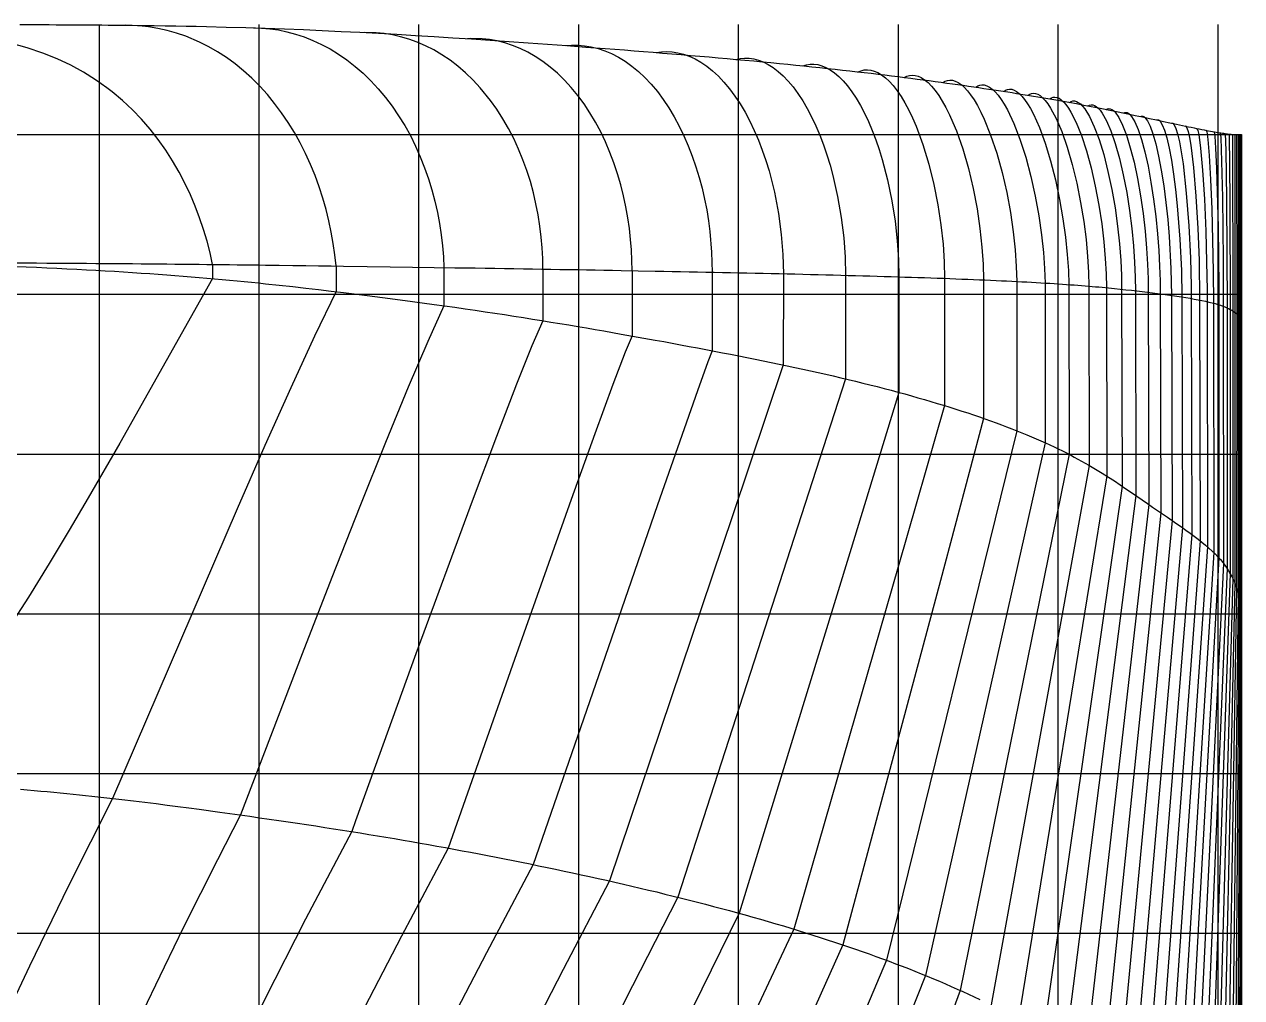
# Model space of a CAD drawing. Header units: metres. Extents: x -4575 to 4575, y 0 to 9345.
# Drawn here: x 766 to 4575, y 6298 to 9345 of the extents above; entities that cross this region are included whole.
import ezdxf

# ---------------------------------------------------------------- set-up
doc = ezdxf.new("R2010")
doc.units = ezdxf.units.M

msp = doc.modelspace()

# ---------------------------------------------------------------- linework, layer by layer
at = {"layer": 'EDGES', "color": 253}
msp.add_lwpolyline([(751.926921, 9344.348942), (775.402762, 9344.270851), (798.466622, 9344.186763), (821.129146, 9344.096455), (843.400979, 9343.999706), (865.292766, 9343.896295), (886.815151, 9343.786), (907.978781, 9343.6686), (928.7943, 9343.543872), (949.272354, 9343.411596), (969.423587, 9343.27155), (989.258644, 9343.123512), (1008.788172, 9342.967261), (1028.022814, 9342.802575), (1046.973216, 9342.629232), (1065.650022, 9342.447012), (1084.063879, 9342.255692), (1102.225432, 9342.055051), (1120.145324, 9341.844867), (1137.834202, 9341.624919), (1155.302711, 9341.394986), (1172.561495, 9341.154845), (1206.492471, 9340.643055), (1239.71229, 9340.087777), (1272.306115, 9339.487239), (1304.359104, 9338.839668), (1335.95642, 9338.143291), (1398.124675, 9336.597032), (1459.408955, 9334.837229), (1520.01011, 9332.866714), (1580.010595, 9330.692514), (1639.492844, 9328.321655), (1698.53929, 9325.761164), (1757.232367, 9323.018066), (1815.654509, 9320.099389), (1873.888151, 9317.012159), (1932.015724, 9313.763403), (1990.119664, 9310.360147), (2048.282404, 9306.809418), (2106.586378, 9303.118241), (2165.114019, 9299.293644), (2223.947762, 9295.342654), (2283.170039, 9291.272296), (2342.838375, 9287.089473), (2402.868074, 9282.800378), (2463.124049, 9278.410952), (2523.471157, 9273.927137), (2553.636654, 9271.65169), (2583.774254, 9269.354874), (2613.867065, 9267.037431), (2643.898194, 9264.700104), (2673.850748, 9262.343636), (2703.707833, 9259.968769), (2733.452557, 9257.576246), (2763.068027, 9255.16681), (2792.537349, 9252.741203), (2821.843631, 9250.300168), (2850.969979, 9247.844448), (2879.8995, 9245.374785), (2908.615302, 9242.891922), (2937.10049, 9240.396601), (2965.338173, 9237.889566), (2993.311457, 9235.371559), (3021.003448, 9232.843322), (3048.397255, 9230.305599), (3075.475984, 9227.759131), (3102.222741, 9225.204662), (3128.620634, 9222.642935), (3154.652769, 9220.074691), (3180.303159, 9217.500684), (3205.56711, 9214.921795), (3230.44761, 9212.338992), (3254.947792, 9209.753246), (3279.070791, 9207.165526), (3302.81974, 9204.576802), (3326.197772, 9201.988045), (3349.208023, 9199.400224), (3371.853625, 9196.814309), (3394.137712, 9194.23127), (3416.063418, 9191.652078), (3437.633876, 9189.077701), (3458.852222, 9186.509111), (3479.721587, 9183.947277), (3500.245106, 9181.39317), (3520.425914, 9178.847758), (3540.267142, 9176.312013), (3559.771927, 9173.786904), (3578.9434, 9171.273401), (3597.784696, 9168.772474), (3616.298949, 9166.285093), (3634.489292, 9163.812229), (3652.358859, 9161.35485), (3669.910784, 9158.913928), (3687.148201, 9156.490431), (3704.074244, 9154.085331), (3720.692046, 9151.699597), (3737.00474, 9149.334199), (3753.015462, 9146.990106), (3768.727344, 9144.66829), (3784.143711, 9142.369656), (3799.27172, 9140.093817), (3814.122079, 9137.839188), (3828.705629, 9135.604142), (3843.03321, 9133.38705), (3857.115664, 9131.186281), (3870.963832, 9129.000208), (3884.588555, 9126.827202), (3898.000673, 9124.665633), (3911.211029, 9122.513873), (3924.230463, 9120.370293), (3937.069817, 9118.233263), (3962.251646, 9113.972341), (3986.843245, 9109.718074), (4010.931342, 9105.457433), (4034.602668, 9101.177384), (4057.943949, 9096.864897), (4081.041915, 9092.50694), (4126.854817, 9083.602491), (4172.72451, 9074.362344), (4218.774653, 9064.81865), (4241.652948, 9060.003567), (4264.305845, 9055.200463), (4286.637685, 9050.439939), (4308.552806, 9045.752598), (4329.955548, 9041.169041), (4350.750252, 9036.719871), (4360.889695, 9034.555244), (4370.841256, 9032.435689), (4380.592978, 9030.365031), (4390.132901, 9028.347097), (4399.44907, 9026.38571), (4408.529527, 9024.484696), (4417.362313, 9022.647881), (4425.935472, 9020.87909), (4434.237046, 9019.182148), (4442.255078, 9017.560879), (4449.977609, 9016.019111), (4457.392682, 9014.560667), (4464.488428, 9013.189343), (4471.260045, 9011.906594), (4477.714909, 9010.709834), (4483.861601, 9009.596079), (4489.708699, 9008.562348), (4495.264785, 9007.605656), (4500.538436, 9006.723019), (4505.538234, 9005.911456), (4510.272758, 9005.167982), (4514.750587, 9004.489615), (4518.980302, 9003.87337), (4522.970482, 9003.316265), (4530.266556, 9002.36754), (4536.707448, 9001.619574), (4542.361796, 9001.048501), (4547.298237, 9000.630453), (4551.585411, 9000.341565), (4555.291953, 9000.15797), (4558.486504, 9000.055801), (4561.2377, 9000.011192), (4563.61418, 9000.000278), (4565.682879, 9000), (4569.036668, 9000), (4571.470193, 9000), (4573.131043, 9000), (4574.166808, 9000), (4574.725078, 9000), (4574.815999, 9000)], dxfattribs=at)
at = {"layer": 'EDGES', "color": 9}
for points in [[(738.86297, 8598.33868), (771.990151, 8598.172618), (804.60088, 8598.000102), (836.703667, 8597.821331), (868.307027, 8597.636507), (899.419469, 8597.445831), (930.049505, 8597.249504), (960.205649, 8597.047727), (989.89641, 8596.840702), (1019.130301, 8596.628629), (1047.915834, 8596.411709), (1076.26152, 8596.190145), (1104.175871, 8595.964135), (1131.667399, 8595.733883), (1158.744616, 8595.499588), (1185.416033, 8595.261452), (1211.690162, 8595.019676), (1237.575514, 8594.774462), (1263.080603, 8594.526009), (1288.213938, 8594.27452), (1312.984032, 8594.020195), (1337.399397, 8593.763236), (1361.468545, 8593.503843), (1385.199986, 8593.242218), (1408.602234, 8592.978561), (1431.683799, 8592.713075), (1454.453193, 8592.445959), (1476.918929, 8592.177415), (1499.089517, 8591.907644), (1520.97347, 8591.636848), (1563.915517, 8591.092982), (1605.813163, 8590.547425), (1646.734501, 8590.001787), (1686.747627, 8589.457676), (1725.920633, 8588.916701), (1764.321613, 8588.380471), (1839.027892, 8587.326502), (1911.11109, 8586.296069), (1980.741869, 8585.286373), (2048.090883, 8584.294615), (2113.328781, 8583.317998), (2176.626216, 8582.353722), (2207.600588, 8581.875337), (2238.153839, 8581.398988), (2268.307299, 8580.924325), (2298.0823, 8580.450998), (2327.500174, 8579.978657), (2356.582252, 8579.506952), (2385.349866, 8579.035535), (2413.824346, 8578.564053), (2442.027025, 8578.092159), (2469.979233, 8577.619502), (2497.702302, 8577.145732), (2525.217564, 8576.670499), (2552.54635, 8576.193453), (2579.709992, 8575.714245), (2606.72982, 8575.232525), (2633.627166, 8574.747943), (2687.139739, 8573.768794), (2740.392705, 8572.774243), (2766.924611, 8572.2708), (2793.38458, 8571.763137), (2819.765932, 8571.251171), (2846.061984, 8570.734819), (2872.266058, 8570.214), (2898.371473, 8569.688632), (2924.371549, 8569.158632), (2950.259604, 8568.623918), (2976.02896, 8568.084409), (3001.672935, 8567.540021), (3027.184849, 8566.990674), (3052.558021, 8566.436284), (3077.785772, 8565.87677), (3102.861421, 8565.31205), (3127.778288, 8564.742041), (3152.529692, 8564.166661), (3177.108952, 8563.585829), (3201.509389, 8562.999461), (3225.724323, 8562.407477), (3249.747072, 8561.809793), (3273.570956, 8561.206328), (3297.189296, 8560.596999), (3320.59541, 8559.981726), (3343.782618, 8559.360424), (3366.744241, 8558.733012), (3389.473597, 8558.099409), (3411.964006, 8557.459532), (3434.208788, 8556.813298), (3456.201475, 8556.16063), (3477.938265, 8555.501498), (3499.417164, 8554.835906), (3520.636214, 8554.163858), (3541.593456, 8553.485357), (3562.286932, 8552.800409), (3582.714684, 8552.109017), (3602.874754, 8551.411186), (3622.765182, 8550.70692), (3642.384012, 8549.996223), (3661.729283, 8549.279099), (3680.799039, 8548.555552), (3699.59132, 8547.825587), (3718.104169, 8547.089208), (3736.335627, 8546.346419), (3754.283735, 8545.597224), (3771.946536, 8544.841627), (3789.32207, 8544.079633), (3806.40838, 8543.311246), (3823.203508, 8542.53647), (3839.705494, 8541.755309), (3855.912381, 8540.967767), (3871.82221, 8540.173849), (3887.433022, 8539.373559), (3902.74286, 8538.566901), (3917.749766, 8537.753879), (3932.45178, 8536.934497), (3946.846945, 8536.10876), (3960.933301, 8535.276672), (3974.708892, 8534.438237), (3988.172024, 8533.59346), (4001.326368, 8532.742372), (4014.180557, 8531.885025), (4026.743415, 8531.021474), (4039.023761, 8530.151772), (4051.030418, 8529.275973), (4062.772209, 8528.394131), (4074.257953, 8527.506301), (4085.496474, 8526.612535), (4096.496592, 8525.712888), (4107.26713, 8524.807413), (4117.81691, 8523.896165), (4128.154752, 8522.979197), (4138.289479, 8522.056564), (4157.984874, 8520.194516), (4176.973668, 8518.310451), (4195.326435, 8516.404801), (4213.113749, 8514.477996), (4230.406184, 8512.530469), (4247.274312, 8510.562649), (4263.788709, 8508.574968), (4280.019947, 8506.567857), (4296.032515, 8504.541634), (4311.829354, 8502.49547), (4327.377666, 8500.427871), (4342.644216, 8498.337335), (4357.595766, 8496.22236), (4372.199078, 8494.081442), (4386.420917, 8491.913081), (4400.228045, 8489.715774), (4413.587224, 8487.488018), (4426.465219, 8485.228311), (4438.828793, 8482.935151), (4450.644707, 8480.607036), (4461.879726, 8478.242463), (4472.500612, 8475.83993), (4482.474128, 8473.397935), (4491.769781, 8470.91522), (4500.391354, 8468.393575), (4508.365928, 8465.836864), (4515.721029, 8463.248989), (4522.484186, 8460.633854), (4528.682923, 8457.995361), (4534.344769, 8455.337413), (4539.497251, 8452.663913), (4544.167894, 8449.978764), (4548.384226, 8447.28587), (4552.173774, 8444.589132), (4555.564064, 8441.892453), (4558.582624, 8439.199737), (4561.25698, 8436.514887), (4563.614659, 8433.841805), (4565.682879, 8431.18421), (4569.036668, 8425.916518), (4571.470193, 8420.702172), (4573.131043, 8415.528988), (4574.166808, 8410.384781), (4574.725078, 8405.257367), (4574.999489, 8395.004184), (4574.999568, 8390.086641)], [(738.86297, 8587.160545), (771.990151, 8585.864597), (804.60088, 8584.5162), (836.703667, 8583.116718), (868.307027, 8581.667521), (899.419469, 8580.169973), (930.049505, 8578.625443), (960.205649, 8577.035297), (989.89641, 8575.400903), (1019.130301, 8573.723627), (1047.915834, 8572.004835), (1076.26152, 8570.245896), (1104.175871, 8568.448177), (1131.667399, 8566.613043), (1158.744616, 8564.741862), (1185.416033, 8562.836001), (1211.690162, 8560.896827), (1237.575514, 8558.925707), (1263.080603, 8556.924008), (1288.213938, 8554.893096), (1312.984032, 8552.83434), (1337.399397, 8550.749105), (1361.468545, 8548.638758), (1385.199986, 8546.504667), (1408.602234, 8544.348199), (1431.683799, 8542.17072), (1454.453193, 8539.973598), (1476.918929, 8537.758199), (1499.089517, 8535.525891), (1520.97347, 8533.27804), (1563.915517, 8528.741177), (1605.813163, 8524.158547), (1646.734501, 8519.541086), (1686.747627, 8514.899729), (1725.920633, 8510.245412), (1764.321613, 8505.58907), (1839.027892, 8496.300809), (1911.11109, 8487.045964), (1980.741869, 8477.816702), (2048.090883, 8468.605191), (2113.328781, 8459.403598), (2145.209391, 8454.804072), (2176.626216, 8450.204088), (2207.600588, 8445.602667), (2238.153839, 8440.998829), (2268.307299, 8436.391595), (2298.0823, 8431.779987), (2327.500174, 8427.163024), (2356.582252, 8422.539728), (2385.349866, 8417.909119), (2413.824346, 8413.270219), (2442.027025, 8408.622048), (2469.979233, 8403.963627), (2497.702302, 8399.293977), (2525.217564, 8394.612119), (2552.54635, 8389.917073), (2579.709992, 8385.20786), (2606.72982, 8380.483501), (2633.627166, 8375.743018), (2687.139739, 8366.209758), (2740.392705, 8356.600542), (2766.924611, 8351.76558), (2793.38458, 8346.909503), (2819.765932, 8342.031653), (2846.061984, 8337.131371), (2872.266058, 8332.207997), (2898.371473, 8327.260873), (2924.371549, 8322.28934), (2950.259604, 8317.29274), (2976.02896, 8312.270413), (3001.672935, 8307.2217), (3027.184849, 8302.145943), (3052.558021, 8297.042482), (3077.785772, 8291.910659), (3102.861421, 8286.749816), (3127.778288, 8281.559292), (3152.529692, 8276.338429), (3177.108952, 8271.086569), (3201.509389, 8265.803052), (3225.724323, 8260.48722), (3249.747072, 8255.138414), (3273.570956, 8249.755974), (3297.189296, 8244.339242), (3320.59541, 8238.88756), (3343.782618, 8233.400268), (3366.744241, 8227.876707), (3389.473597, 8222.316218), (3411.964006, 8216.718143), (3434.208788, 8211.081823), (3456.201475, 8205.40668), (3477.938265, 8199.693147), (3499.417164, 8193.942347), (3520.636214, 8188.155414), (3541.593456, 8182.333482), (3562.286932, 8176.477687), (3582.714684, 8170.589163), (3602.874754, 8164.669045), (3622.765182, 8158.718468), (3642.384012, 8152.738566), (3661.729283, 8146.730475), (3680.799039, 8140.695328), (3699.59132, 8134.634261), (3718.104169, 8128.548409), (3736.335627, 8122.438905), (3754.283735, 8116.306885), (3771.946536, 8110.153484), (3789.32207, 8103.979836), (3806.40838, 8097.787076), (3823.203508, 8091.576339), (3839.705494, 8085.34876), (3855.912381, 8079.105472), (3871.82221, 8072.847612), (3887.433022, 8066.576313), (3902.74286, 8060.292711), (3917.749766, 8053.99794), (3932.45178, 8047.693134), (3946.846945, 8041.37943), (3960.933301, 8035.05796), (3974.708892, 8028.729861), (3988.172024, 8022.396289), (4001.326368, 8016.058847), (4014.180557, 8009.719551), (4026.743415, 8003.380432), (4039.023761, 7997.043522), (4051.030418, 7990.710853), (4062.772209, 7984.384456), (4074.257953, 7978.066363), (4085.496474, 7971.758605), (4096.496592, 7965.463215), (4107.26713, 7959.182222), (4117.81691, 7952.91766), (4128.154752, 7946.671559), (4138.289479, 7940.445952), (4157.984874, 7928.064343), (4176.973668, 7915.789086), (4195.326435, 7903.636433), (4213.113749, 7891.622637), (4230.406184, 7879.76395), (4247.274312, 7868.076625), (4263.788709, 7856.576915), (4280.019947, 7845.281071), (4296.032515, 7834.203709), (4311.829354, 7823.342858), (4327.377666, 7812.686926), (4342.644216, 7802.224199), (4357.595766, 7791.942962), (4372.199078, 7781.831503), (4386.420917, 7771.878108), (4400.228045, 7762.071063), (4413.587224, 7752.398655), (4426.465219, 7742.849171), (4438.828793, 7733.410897), (4450.644707, 7724.07212), (4461.879726, 7714.821125), (4472.500612, 7705.6462), (4482.474128, 7696.535631), (4491.769781, 7687.478227), (4500.391354, 7678.469321), (4508.365928, 7669.508683), (4515.721029, 7660.596165), (4522.484186, 7651.731622), (4528.682923, 7642.914907), (4534.344769, 7634.145873), (4539.497251, 7625.424374), (4544.167894, 7616.750265), (4548.384226, 7608.123398), (4552.173774, 7599.543626), (4555.564064, 7591.010805), (4558.582624, 7582.524786), (4561.25698, 7574.085424), (4563.614659, 7565.692573), (4565.682879, 7557.345718), (4569.036668, 7540.760305), (4571.470193, 7524.246414), (4573.131043, 7507.71619), (4574.166808, 7491.081779), (4574.725078, 7474.255329), (4574.953442, 7457.148984), (4574.999489, 7439.674892), (4574.999809, 7421.457018), (4574.999809, 7421.22416)], [(754.261045, 6950.61219), (775.5483, 6948.848236), (796.622113, 6947.048853), (817.485791, 6945.215465), (838.142639, 6943.349493), (858.595961, 6941.45236), (878.849063, 6939.525491), (898.90525, 6937.570306), (918.767827, 6935.588229), (938.4401, 6933.580683), (957.925373, 6931.54909), (977.226951, 6929.494874), (996.34814, 6927.419456), (1034.062571, 6923.210709), (1071.095107, 6918.934231), (1107.472188, 6914.601404), (1143.220255, 6910.223611), (1178.365751, 6905.812233), (1212.935115, 6901.378652), (1246.954789, 6896.934252), (1280.451215, 6892.490413), (1313.450833, 6888.058519), (1378.055194, 6879.260182), (1440.920423, 6870.538442), (1471.743993, 6866.198973), (1502.184535, 6861.869866), (1532.2593, 6857.54819), (1561.985541, 6853.231015), (1591.380509, 6848.915412), (1620.461454, 6844.598451), (1649.24563, 6840.277203), (1677.750287, 6835.948737), (1705.992677, 6831.610124), (1733.990051, 6827.258433), (1761.759661, 6822.890736), (1789.318759, 6818.504102), (1816.684595, 6814.095602), (1843.874422, 6809.662306), (1870.905491, 6805.201284), (1897.795054, 6800.709606), (1924.560362, 6796.184343), (1951.218667, 6791.622564), (1977.787219, 6787.021341), (2004.283272, 6782.377742), (2030.724075, 6777.68884), (2057.126882, 6772.951703), (2083.508943, 6768.163402), (2109.887509, 6763.321007), (2136.279833, 6758.421588), (2162.703166, 6753.462216), (2189.172937, 6748.440221), (2215.689465, 6743.355083), (2242.245599, 6738.207347), (2268.834135, 6732.997567), (2295.447869, 6727.726293), (2322.079597, 6722.394079), (2348.722114, 6717.001477), (2375.368217, 6711.549039), (2402.0107, 6706.037319), (2428.64236, 6700.466867), (2455.255993, 6694.838238), (2481.844393, 6689.151982), (2508.400358, 6683.408653), (2534.916683, 6677.608803), (2561.386163, 6671.752984), (2587.801594, 6665.841749), (2614.155773, 6659.87565), (2640.441495, 6653.85524), (2666.651555, 6647.781071), (2692.77875, 6641.653695), (2718.815875, 6635.473666), (2744.755726, 6629.241534), (2770.591099, 6622.957853), (2796.314789, 6616.623175), (2821.919593, 6610.238053), (2847.398306, 6603.803039), (2872.743724, 6597.318685), (2897.948642, 6590.785544), (2923.005857, 6584.204168), (2947.908164, 6577.57511), (2972.6486, 6570.898905), (2997.223202, 6564.175887), (3021.630051, 6557.406249), (3045.867265, 6550.590183), (3069.932962, 6543.72788), (3093.825262, 6536.819532), (3117.542282, 6529.86533), (3141.082141, 6522.865465), (3164.442958, 6515.82013), (3187.622851, 6508.729515), (3210.619939, 6501.593813), (3233.432341, 6494.413213), (3256.058174, 6487.187909), (3278.495557, 6479.918091), (3300.742609, 6472.603951), (3322.797449, 6465.24568), (3344.658195, 6457.84347), (3366.322965, 6450.397513), (3387.789879, 6442.907998), (3409.057054, 6435.37512), (3430.122609, 6427.799067), (3450.984663, 6420.180033), (3471.641334, 6412.518208), (3492.09074, 6404.813784), (3512.331001, 6397.066953), (3532.360235, 6389.277905), (3552.17656, 6381.446833), (3571.778096, 6373.573928), (3591.162959, 6365.659381), (3610.32927, 6357.703383), (3629.275181, 6349.706183), (3647.999562, 6341.669148), (3666.501942, 6333.594687), (3684.781876, 6325.485245), (3702.838917, 6317.343271), (3720.672622, 6309.171209), (3738.282544, 6300.971508), (3755.668239, 6292.746613)]]:
    msp.add_lwpolyline(points, dxfattribs=at)
at = {"layer": 'FR40', "color": 80}
for points in [[(4574.999809, 9000), (4574.999809, 8389.90706)], [(4574.999809, 8389.90706), (4574.999809, 7421.262536)], [(4574.999809, 7421.262536), (4574.999809, 5343.383874)]]:
    msp.add_lwpolyline(points, dxfattribs=at)
at = {"layer": 'FR41', "color": 80}
for points in [[(4574.999652, 9000), (4574.999652, 8394.74882)], [(4574.999652, 8394.74882), (4574.99969, 7438.50432)], [(4574.99969, 7438.50432), (4574.999067, 5363.955123)]]:
    msp.add_lwpolyline(points, dxfattribs=at)
at = {"layer": 'FR42', "color": 80}
for points in [[(4574.964279, 9000), (4574.964279, 8399.596957)], [(4574.964279, 8399.596957), (4574.96542, 7455.12306)], [(4574.96542, 7455.12306), (4574.880458, 5385.76747)]]:
    msp.add_lwpolyline(points, dxfattribs=at)
at = {"layer": 'FR43', "color": 80}
for points in [[(4574.779502, 9000), (4574.779502, 8404.444957)], [(4574.779502, 8404.444957), (4574.781648, 7471.448387)], [(4574.781648, 7471.448387), (4574.283417, 5408.868549)]]:
    msp.add_lwpolyline(points, dxfattribs=at)
at = {"layer": 'FR44', "color": 80}
for points in [[(4574.32055, 9000), (4574.32055, 8409.293091)], [(4574.32055, 8409.293091), (4574.32107, 7487.508595)], [(4574.32107, 7487.508595), (4572.818915, 5433.297188)]]:
    msp.add_lwpolyline(points, dxfattribs=at)
at = {"layer": 'FR45', "color": 80}
for points in [[(4573.465351, 9000), (4573.465351, 8414.141224)], [(4573.465351, 8414.141224), (4573.459505, 7503.333671)], [(4573.459505, 7503.333671), (4570.109266, 5459.076365)]]:
    msp.add_lwpolyline(points, dxfattribs=at)
at = {"layer": 'FR46', "color": 80}
for points in [[(4572.097046, 9000), (4572.097046, 8418.989357)], [(4572.097046, 8418.989357), (4572.079368, 7518.956223)], [(4572.079368, 7518.956223), (4565.797526, 5486.215368)]]:
    msp.add_lwpolyline(points, dxfattribs=at)
at = {"layer": 'FR47', "color": 80}
for points in [[(4570.106258, 9000), (4570.106258, 8423.837489)], [(4570.106258, 8423.837489), (4570.072735, 7534.410042)], [(4570.072735, 7534.410042), (4559.555696, 5514.70944)]]:
    msp.add_lwpolyline(points, dxfattribs=at)
at = {"layer": 'FR48', "color": 80}
for points in [[(4567.393079, 9000), (4567.393079, 8428.685486)], [(4567.393079, 8428.685486), (4567.343859, 7549.728719)], [(4567.343859, 7549.728719), (4551.091426, 5544.539821)]]:
    msp.add_lwpolyline(points, dxfattribs=at)
at = {"layer": 'FR49', "color": 80}
for points in [[(4563.867954, 9000.000103), (4563.868132, 8433.533618)], [(4563.868132, 8433.533618), (4563.810437, 7564.946469)], [(4563.810437, 7564.946469), (4540.152124, 5575.678097)]]:
    msp.add_lwpolyline(points, dxfattribs=at)
at = {"layer": 'FR50', "color": 80}
for points in [[(4559.367332, 9000.037235), (4559.431574, 8438.381748)], [(4559.431574, 8438.381748), (4559.380406, 7580.10952)], [(4559.380406, 7580.10952), (4526.654644, 5608.027783)]]:
    msp.add_lwpolyline(points, dxfattribs=at)
at = {"layer": 'FR51', "color": 80}
for points in [[(4553.520713, 9000.23742), (4553.930502, 8443.229879)], [(4553.930502, 8443.229879), (4553.90733, 7595.295963)], [(4553.90733, 7595.295963), (4510.788434, 5641.382884)]]:
    msp.add_lwpolyline(points, dxfattribs=at)
at = {"layer": 'FR52', "color": 80}
for points in [[(4545.914017, 9000.739159), (4547.190371, 8448.07801)], [(4547.190371, 8448.07801), (4547.223238, 7610.585651)], [(4547.223238, 7610.585651), (4492.725923, 5675.549753)]]:
    msp.add_lwpolyline(points, dxfattribs=at)
at = {"layer": 'FR53', "color": 80}
for points in [[(4536.102646, 9001.685713), (4538.170869, 8795.84056), (4539.014954, 8452.926005)], [(4539.014954, 8452.926005), (4539.138174, 7626.058703)], [(4539.138174, 7626.058703), (4472.592181, 5710.353484)]]:
    msp.add_lwpolyline(points, dxfattribs=at)
at = {"layer": 'FR54', "color": 80}
for points in [[(4523.588301, 9003.232275), (4525.568714, 8949.949085), (4527.556446, 8799.149561), (4529.1758, 8457.774136)], [(4529.1758, 8457.774136), (4529.429228, 7641.801508)], [(4529.429228, 7641.801508), (4450.469141, 5745.632687)]]:
    msp.add_lwpolyline(points, dxfattribs=at)
at = {"layer": 'FR55', "color": 80}
for points in [[(4507.793064, 9005.554183), (4509.533002, 8991.135953), (4511.198866, 8953.118258), (4514.61667, 8803.202191), (4516.863427, 8606.810598), (4517.40094, 8462.62226)], [(4517.40094, 8462.62226), (4517.828549, 7657.90897)], [(4517.828549, 7657.90897), (4426.4018, 5781.225222)]]:
    msp.add_lwpolyline(points, dxfattribs=at)
at = {"layer": 'FR56', "color": 80}
for points in [[(4488.020676, 9008.858059), (4489.602399, 9004.490822), (4490.798435, 8994.991596), (4493.457705, 8957.423237), (4496.271858, 8893.860299), (4501.054641, 8710.164593), (4503.220689, 8523.650389), (4503.356148, 8467.470394)], [(4503.356148, 8467.470394), (4504.003384, 7674.492577)], [(4504.003384, 7674.492577), (4400.395118, 5816.963386)]]:
    msp.add_lwpolyline(points, dxfattribs=at)
at = {"layer": 'FR57', "color": 80}
for points in [[(4463.402091, 9013.397562), (4465.797421, 9009.45988), (4469.566579, 8984.950524), (4473.76502, 8934.726594), (4477.960588, 8859.443311), (4481.633496, 8766.105631), (4485.995314, 8571.577766), (4486.618961, 8472.318504)], [(4486.618961, 8472.318504), (4487.527821, 7691.688586)], [(4487.527821, 7691.688586), (4372.410084, 5852.661327)]]:
    msp.add_lwpolyline(points, dxfattribs=at)
at = {"layer": 'FR58', "color": 80}
for points in [[(4433.051742, 9019.423374), (4435.304755, 9018.397535), (4437.813356, 9012.322837), (4440.553808, 9000.457496), (4446.539925, 8957.307872), (4452.698851, 8888.042951), (4458.284006, 8798.050234), (4462.628365, 8698.114681), (4465.390408, 8600.42913), (4466.612661, 8514.300547), (4466.73532, 8477.166514)], [(4466.73532, 8477.166514), (4467.921465, 7709.660464)], [(4467.921465, 7709.660464), (4342.309552, 5888.15261)]]:
    msp.add_lwpolyline(points, dxfattribs=at)
at = {"layer": 'FR59', "color": 80}
for points in [[(4396.963474, 9026.908014), (4400.081037, 9026.344198), (4403.553466, 9020.693927), (4407.347944, 9009.196268), (4411.40537, 8991.252787), (4415.639089, 8966.532025), (4424.171057, 8897.308144), (4431.906759, 8806.856969), (4437.920252, 8706.0282), (4441.738865, 8607.171927), (4443.589807, 8482.01463)], [(4443.589807, 8482.01463), (4445.02878, 7728.554711)], [(4445.02878, 7728.554711), (4309.667196, 5923.516991)]]:
    msp.add_lwpolyline(points, dxfattribs=at)
at = {"layer": 'FR60', "color": 80}
for points in [[(4355.529404, 9035.699053), (4359.643101, 9035.679808), (4364.229713, 9030.52197), (4369.246319, 9019.439566), (4374.614879, 9001.808164), (4380.220437, 8977.271968), (4385.914495, 8945.84251), (4391.524528, 8907.964532), (4401.776078, 8816.800667), (4409.740163, 8714.742973), (4414.788469, 8614.364652), (4417.005797, 8525.382618), (4417.218848, 8486.862773)], [(4417.218848, 8486.862773), (4418.862796, 7748.516867)], [(4418.862796, 7748.516867), (4273.916643, 5958.94516)]]:
    msp.add_lwpolyline(points, dxfattribs=at)
at = {"layer": 'FR61', "color": 80}
for points in [[(4309.316406, 9045.589109), (4311.836647, 9046.485585), (4314.512383, 9046.190364), (4317.340775, 9044.593508), (4320.316576, 9041.58874), (4326.675905, 9030.966836), (4333.491986, 9013.667759), (4340.618552, 8989.305817), (4347.865592, 8957.869506), (4355.011517, 8919.791509), (4361.822698, 8875.961644), (4368.07736, 8827.669427), (4373.589039, 8776.48108), (4381.913175, 8672.068813), (4386.464902, 8574.620793), (4387.717117, 8491.710892)], [(4387.717117, 8491.710892), (4389.497996, 7769.706452)], [(4389.497996, 7769.706452), (4234.418862, 5994.670183)]]:
    msp.add_lwpolyline(points, dxfattribs=at)
at = {"layer": 'FR62', "color": 80}
for points in [[(4259.09361, 9056.308257), (4262.150957, 9057.554918), (4265.401623, 9057.596053), (4268.84256, 9056.317315), (4272.467738, 9053.607717), (4280.229873, 9043.487563), (4288.569321, 9026.539133), (4297.307005, 9002.340693), (4306.208192, 8970.85394), (4314.99747, 8932.499394), (4323.383267, 8888.172841), (4331.088108, 8839.188142), (4337.878467, 8787.150925), (4343.587696, 8733.787707), (4348.127476, 8680.767316), (4353.720025, 8581.292926), (4355.250009, 8496.559032)], [(4355.250009, 8496.559032), (4357.085287, 7792.294949)], [(4357.085287, 7792.294949), (4190.466015, 6030.971208)]]:
    msp.add_lwpolyline(points, dxfattribs=at)
at = {"layer": 'FR63', "color": 80}
for points in [[(4205.859121, 9067.517441), (4209.435523, 9069.140024), (4213.245257, 9069.542801), (4217.285412, 9068.606229), (4221.549501, 9066.213748), (4226.027046, 9062.254953), (4230.703222, 9056.629153), (4240.569072, 9040.045378), (4250.935556, 9015.997992), (4261.52197, 8984.417979), (4271.996141, 8945.714125), (4282.004316, 8900.793723), (4291.208545, 8851.005145), (4299.323837, 8798.006375), (4306.146771, 8743.585495), (4311.569781, 8689.472553), (4315.579689, 8637.181497), (4318.243406, 8587.907486), (4319.686222, 8542.486323), (4320.068335, 8501.407024)], [(4320.068335, 8501.407024), (4321.869656, 7816.460005)], [(4321.869656, 7816.460005), (4141.296493, 6068.171607)]]:
    msp.add_lwpolyline(points, dxfattribs=at)
at = {"layer": 'FR64', "color": 80}
for points in [[(4150.845342, 9078.807785), (4154.890266, 9080.820707), (4159.208967, 9081.600211), (4163.799104, 9081.02081), (4168.654191, 9078.959504), (4173.763072, 9075.299094), (4179.109469, 9069.931916), (4190.422205, 9053.718757), (4202.351048, 9029.805998), (4214.570497, 8998.090079), (4226.691138, 8958.969236), (4238.295063, 8913.369386), (4248.980965, 8862.685694), (4258.409402, 8808.643571), (4266.337842, 8753.107226), (4272.638152, 8697.878975), (4277.294786, 8644.531528), (4280.38732, 8594.300417), (4282.064109, 8548.043231), (4282.514049, 8506.255161)], [(4282.514049, 8506.255161), (4284.198345, 7842.382359)], [(4284.198345, 7842.382359), (4086.109368, 6106.641071)]]:
    msp.add_lwpolyline(points, dxfattribs=at)
at = {"layer": 'FR65', "color": 80}
for points in [[(4094.856642, 9089.857848), (4099.287131, 9092.263943), (4104.030794, 9093.424356), (4109.086398, 9093.206999), (4114.448045, 9091.481681), (4120.104526, 9088.123574), (4126.038756, 9083.017166), (4132.22733, 9076.060585), (4138.640249, 9067.170152), (4151.986197, 9043.371067), (4165.710222, 9011.478855), (4179.368099, 8971.883044), (4192.478508, 8925.53564), (4204.576067, 8873.890914), (4215.265252, 8818.756472), (4224.262485, 8762.086625), (4231.417316, 8705.766171), (4236.710451, 8651.431267), (4240.233082, 8600.356805), (4242.155737, 8553.416524), (4242.695103, 8511.103297)], [(4242.695103, 8511.103297), (4244.229154, 7870.192701)], [(4244.229154, 7870.192701), (4024.148455, 6146.687018)]]:
    msp.add_lwpolyline(points, dxfattribs=at)
at = {"layer": 'FR66', "color": 80}
for points in [[(4036.771704, 9100.780508), (4041.503869, 9103.571413), (4046.587093, 9105.104847), (4052.021687, 9105.241839), (4057.802833, 9103.844691), (4063.919816, 9100.780621), (4070.355339, 9095.925942), (4077.084964, 9089.170689), (4084.076741, 9080.42352), (4098.681047, 9056.710625), (4113.766253, 9024.608527), (4128.837962, 8984.499981), (4143.354938, 8937.367282), (4156.789708, 8884.729872), (4168.691012, 8828.484518), (4178.733089, 8770.682225), (4186.740908, 8713.295211), (4192.688489, 8658.025517), (4196.675434, 8606.187073), (4198.891285, 8558.667015), (4199.577586, 8515.951431)], [(4199.577586, 8515.951431), (4200.955142, 7899.85786)], [(4200.955142, 7899.85786), (3954.788035, 6188.288098)]]:
    msp.add_lwpolyline(points, dxfattribs=at)
at = {"layer": 'FR67', "color": 80}
for points in [[(3974.877764, 9111.799866), (3979.849333, 9114.952754), (3985.207959, 9116.835713), (3990.955676, 9117.303106), (3997.088971, 9116.210009), (4003.597908, 9113.416026), (4010.46532, 9108.789687), (4017.666145, 9102.213368), (4025.166958, 9093.588514), (4032.925792, 9082.840961), (4040.892294, 9069.926029), (4057.208732, 9037.588911), (4073.577336, 8996.954852), (4089.402523, 8949.036232), (4104.099392, 8895.415623), (4117.163922, 8838.075816), (4128.229005, 8779.161342), (4137.093738, 8720.729544), (4143.722471, 8664.547305), (4148.219202, 8611.96763), (4150.788123, 8563.8917), (4151.691455, 8520.799574)], [(4151.691455, 8520.799574), (4152.893424, 7931.300248)], [(4152.893424, 7931.300248), (3877.310371, 6231.337466)]]:
    msp.add_lwpolyline(points, dxfattribs=at)
at = {"layer": 'FR68', "color": 80}
for points in [[(3907.123017, 9123.182209), (3912.316106, 9126.655257), (3917.929755, 9128.844193), (3923.967479, 9129.597561), (3930.426867, 9128.764205), (3937.298605, 9126.197219), (3944.565574, 9121.758548), (3952.20209, 9115.324127), (3960.173367, 9106.789389), (3968.435276, 9096.07487), (3976.934483, 9083.13161), (3994.389261, 9050.543415), (4011.95977, 9009.398494), (4029.002995, 8960.734182), (4044.883721, 8906.185481), (4059.051161, 8847.807307), (4071.100668, 8787.823898), (4080.806622, 8728.367021), (4088.122396, 8671.262581), (4093.153282, 8617.901933), (4096.114066, 8569.203647), (4097.283407, 8525.647574)], [(4097.283407, 8525.647574), (4098.279392, 7964.431553)], [(4098.279392, 7964.431553), (3790.81516, 6275.714166)]]:
    msp.add_lwpolyline(points, dxfattribs=at)
at = {"layer": 'FR69', "color": 80}
for points in [[(3830.977306, 9135.254051), (3836.451486, 9138.979443), (3842.3754, 9141.404004), (3848.753201, 9142.372099), (3855.582763, 9141.728183), (3862.854636, 9139.320838), (3870.551087, 9135.007503), (3878.64529, 9128.659748), (3887.100741, 9120.168948), (3895.871003, 9109.452059), (3904.899833, 9096.457201), (3914.121766, 9081.168639), (3923.46319, 9063.610766), (3942.179129, 9021.999154), (3960.365408, 8972.674057), (3977.346217, 8917.303071), (3992.533402, 8857.987956), (4005.492257, 8797.007211), (4015.977049, 8736.546425), (4023.93178, 8678.478042), (4029.462187, 8624.228325), (4032.791223, 8574.73768), (4034.21087, 8530.495705)], [(4034.21087, 8530.495705), (4034.966254, 7999.152815)], [(4034.966254, 7999.152815), (3694.14008, 6321.282072)], [(3694.14008, 6321.282072), (3588.09252, 6031.750288), (3489.78108, 5766.826988), (3398.543557, 5524.427805), (3313.718189, 5302.468334), (3234.643348, 5098.864309), (3160.65727, 4911.531755), (3091.097832, 4738.387111), (2962.607501, 4426.32993), (2843.865582, 4146.047299), (2730.697494, 3884.891962), (2621.727504, 3639.999998), (2515.999751, 3409.980806), (2412.556575, 3193.445645)]]:
    msp.add_lwpolyline(points, dxfattribs=at)
at = {"layer": 'FR70', "color": 80}
for points in [[(3743.256825, 9148.421487), (3749.186917, 9152.29633), (3755.587693, 9154.850542), (3762.462323, 9155.926937), (3769.807391, 9155.368455), (3777.611848, 9153.022219), (3785.856044, 9148.744255), (3794.510914, 9142.404788), (3803.537417, 9133.893908), (3812.886289, 9123.127367), (3822.498205, 9110.052167), (3832.3044, 9094.651568), (3842.227788, 9076.949095), (3862.086344, 9034.948056), (3881.362662, 8985.098176), (3899.353316, 8929.069584), (3915.446134, 8868.972897), (3929.187928, 8807.102124), (3940.321309, 8745.664151), (3948.785859, 8686.556593), (3954.689656, 8631.2323), (3958.263587, 8580.657272), (3959.81161, 8535.343843)], [(3959.81161, 8535.343843), (3960.30445, 8035.343316)], [(3960.30445, 8035.343316), (3585.772976, 6367.873154)], [(3585.772976, 6367.873154), (3367.763545, 5818.387262), (3181.470575, 5357.223886), (3021.04955, 4968.030038), (2880.622734, 4634.469114), (2754.280121, 4340.220182), (2636.331439, 4069.718357), (2523.969235, 3816.031225), (2416.253889, 3577.794744), (2312.274856, 3353.742209), (2211.119579, 3142.610878)]]:
    msp.add_lwpolyline(points, dxfattribs=at)
at = {"layer": 'FR71', "color": 80}
for points in [[(3640.535183, 9162.983938), (3647.192057, 9166.880387), (3654.330106, 9169.432964), (3661.949336, 9170.486186), (3670.042924, 9169.88502), (3678.596218, 9167.478846), (3687.585834, 9163.12605), (3696.978919, 9156.699155), (3706.732653, 9148.090318), (3716.794084, 9137.216934), (3727.100353, 9124.027043), (3737.579385, 9108.504177), (3748.15105, 9090.671254), (3758.728818, 9070.593144), (3769.221845, 9048.37759), (3789.583537, 8998.171923), (3808.51984, 8941.690151), (3825.410373, 8881.004952), (3839.797772, 8818.377525), (3851.424072, 8755.994706), (3860.231686, 8695.751121), (3866.334825, 8639.113927), (3869.973596, 8587.077582), (3871.463814, 8540.19197)], [(3871.463814, 8540.19197), (3871.695623, 8072.897925)], [(3871.695623, 8072.897925), (3464.034952, 6415.353401)], [(3464.034952, 6415.353401), (3233.25461, 5870.290584), (3037.56094, 5412.095756), (2870.591282, 5024.640464), (2725.902387, 4691.825118), (2536.392597, 4259.902475), (2310.211166, 3750.569325), (2205.187738, 3518.501765), (2104.350905, 3299.995542), (2006.803504, 3093.931576)]]:
    msp.add_lwpolyline(points, dxfattribs=at)
at = {"layer": 'FR72', "color": 80}
for points in [[(3519.430738, 9178.974075), (3527.120442, 9182.763525), (3535.293765, 9185.182532), (3543.945376, 9186.080397), (3553.062899, 9185.307472), (3562.626026, 9182.718933), (3572.605741, 9178.179111), (3582.963717, 9171.566323), (3593.651959, 9162.778006), (3604.612769, 9151.735955), (3615.779084, 9138.391359), (3627.075252, 9122.729315), (3638.418265, 9104.772455), (3649.719422, 9084.583348), (3660.886411, 9062.265385), (3671.825686, 9037.961936), (3682.445056, 9011.853706), (3702.377703, 8955.10458), (3720.069726, 8894.008526), (3735.072371, 8830.748139), (3747.13699, 8767.45098), (3756.215165, 8705.981964), (3762.430362, 8647.810868), (3766.03274, 8593.96318), (3767.349604, 8545.040082)], [(3767.349604, 8545.040082), (3767.350057, 8111.76646)], [(3767.350057, 8111.76646), (3632.377169, 7603.948461), (3327.44123, 6463.682427)], [(3327.44123, 6463.682427), (2880.717984, 5467.050041), (2560.066428, 4749.366076), (2090.300558, 3688.104263), (1989.359462, 3461.722774), (1892.958891, 3248.367518), (1800.180479, 3047.058568), (1709.698463, 2855.46513), (1574.020089, 2576.488026), (1480.734554, 2389.295439), (1382.940779, 2195.619514), (1168.486532, 1775.124946), (1053.663948, 1553.385005), (936.231577, 1330.897793), (818.00024, 1113.064515), (759.134719, 1007.627497), (700.722426, 905.456805), (643.07231, 807.146098), (531.888134, 623.666866), (429.208907, 460.204003), (338.508795, 319.699055), (128.180856, 0)]]:
    msp.add_lwpolyline(points, dxfattribs=at)
at = {"layer": 'FR73', "color": 80}
for points in [[(3375.493981, 9196.394958), (3384.557296, 9199.951105), (3394.101844, 9202.107237), (3404.115018, 9202.720165), (3414.576955, 9201.648603), (3425.459816, 9198.756659), (3436.727191, 9193.917813), (3448.333691, 9187.019296), (3460.224784, 9177.966731), (3472.336938, 9166.688827), (3484.598119, 9153.141882), (3496.928681, 9137.313804), (3509.242663, 9119.227341), (3521.449477, 9098.942221), (3533.455939, 9076.55595), (3545.168556, 9052.203087), (3556.495971, 9026.052912), (3577.655073, 8969.186763), (3596.334374, 8907.827205), (3612.102528, 8844.038077), (3624.726343, 8779.853307), (3634.169656, 8717.084725), (3640.565697, 8657.194441), (3644.173604, 8601.24092), (3645.330607, 8549.888059)], [(3645.330607, 8549.888059), (3645.156163, 8151.884513)], [(3645.156163, 8151.884513), (3500.77403, 7646.804232), (3174.35345, 6512.800889)], [(3174.35345, 6512.800889), (2921.125009, 5974.996722), (2709.59179, 5522.040106), (2532.399875, 5138.007023), (2381.998682, 4807.010082), (2250.687808, 4513.189106), (2130.999846, 4241.440665), (1723.486377, 3301.23909), (1634.65671, 3098.681224), (1548.72901, 2905.978615), (1420.943678, 2625.003102), (936.071791, 1580.773589), (827.520006, 1351.561937), (718.71278, 1127.245496), (637.948564, 965.972636), (584.902477, 863.250058), (507.438747, 717.610093), (410.307671, 541.038989), (365.288217, 461.083492), (100.019418, 0)]]:
    msp.add_lwpolyline(points, dxfattribs=at)
at = {"layer": 'FR74', "color": 80}
for points in [[(3202.486395, 9215.238612), (3213.354491, 9218.436511), (3224.697596, 9220.203073), (3236.494238, 9220.404793), (3248.715523, 9218.911079), (3261.324609, 9215.597413), (3274.276328, 9210.348892), (3287.517006, 9203.064077), (3300.984524, 9193.659027), (3314.608664, 9182.071333), (3328.311783, 9168.263975), (3342.00983, 9152.228725), (3355.613709, 9133.988882), (3369.030964, 9113.601071), (3382.167745, 9091.155914), (3394.930961, 9066.777416), (3407.230536, 9040.621002), (3418.981647, 9012.870248), (3430.106829, 8983.732431), (3440.537814, 8953.433146), (3450.21703, 8922.210278), (3467.149274, 8857.968972), (3480.685801, 8792.921755), (3490.800763, 8728.807931), (3497.63408, 8667.07184), (3501.450724, 8608.803745), (3502.595531, 8554.736173)], [(3502.595531, 8554.736173), (3502.317429, 8193.157648)], [(3502.317429, 8193.157648), (3349.154148, 7690.682782), (3002.899245, 6562.609853)], [(3002.899245, 6562.609853), (2740.397093, 6027.695587), (2522.806668, 5577.002), (2384.366181, 5284.675178), (2263.360739, 5024.063705), (2123.132269, 4714.3426), (1999.371045, 4433.248614), (1885.59045, 4168.896321), (1780.08334, 3919.118544), (1453.074707, 3129.580484)]]:
    msp.add_lwpolyline(points, dxfattribs=at)
at = {"layer": 'FR75', "color": 80}
for points in [[(2992.369948, 9235.456885), (3005.665961, 9238.169223), (3019.42579, 9239.420352), (3033.617536, 9239.087828), (3048.201797, 9237.053098), (3063.131358, 9233.204301), (3078.351043, 9227.439352), (3093.797765, 9219.669239), (3109.400814, 9209.821426), (3125.082408, 9197.843223), (3140.758525, 9183.704948), (3156.340032, 9167.402719), (3171.734103, 9148.960651), (3186.845874, 9128.432299), (3201.580318, 9105.901176), (3215.844246, 9081.480232), (3229.548358, 9055.310252), (3242.609244, 9027.557185), (3254.951236, 8998.408513), (3266.508025, 8968.068825), (3277.223952, 8936.754828), (3287.054923, 8904.690059), (3295.968921, 8872.099583), (3310.978496, 8806.219455), (3322.232362, 8740.766087), (3329.873675, 8677.153335), (3334.171684, 8616.494089), (3335.479533, 8559.58429)], [(3335.479533, 8559.58429), (3335.160334, 8235.45111)], [(3335.160334, 8235.45111), (3174.163507, 7735.250504), (2811.052189, 6612.957946)], [(2811.052189, 6612.957946), (2669.570092, 6335.263433), (2541.10965, 6080.511007), (2424.65079, 5846.704709), (2319.151585, 5631.849795), (2223.55122, 5433.952606), (2136.772764, 5251.02042), (2057.725693, 5081.061269), (1985.308144, 4922.08372), (1918.408854, 4772.096612), (1855.908789, 4629.108731), (1739.994879, 4356.921976), (1633.513312, 4099.169219), (1535.35985, 3855.21166), (1476.847475, 3707.161552), (1018.381448, 2525.185782)]]:
    msp.add_lwpolyline(points, dxfattribs=at)
at = {"layer": 'FR76', "color": 80}
for points in [[(2742.953731, 9256.806272), (2759.292797, 9258.904884), (2776.077392, 9259.517067), (2793.264278, 9258.532224), (2810.802736, 9255.844434), (2828.634461, 9251.354886), (2846.693629, 9244.974508), (2864.907151, 9236.62673), (2883.195152, 9226.250298), (2901.471687, 9213.802018), (2919.645702, 9199.259314), (2937.622245, 9182.622449), (2955.303896, 9163.916263), (2972.592398, 9143.191299), (2989.390435, 9120.52419), (3005.603493, 9096.017231), (3021.141733, 9069.797088), (3035.921794, 9042.012669), (3049.868449, 9012.832207), (3062.916028, 8982.439706), (3075.009568, 8951.030885), (3086.105609, 8918.808838), (3096.172648, 8885.979612), (3105.191219, 8852.747901), (3113.153632, 8819.313057), (3125.934419, 8752.584003), (3134.661249, 8687.16061), (3139.610302, 8624.16193), (3141.147915, 8564.432406)], [(3141.147915, 8564.432406), (3140.847961, 8278.810742)], [(3140.847961, 8278.810742), (2981.497447, 7807.139538), (2597.025515, 6663.761495)], [(2597.025515, 6663.761495), (2452.588588, 6387.137705), (2321.940594, 6133.394305), (2203.991358, 5900.528977), (2097.62941, 5686.539112), (2001.725294, 5489.421819), (1915.134565, 5307.173903), (1836.700462, 5137.791796), (1765.256241, 4979.271426), (1699.627171, 4829.608009), (1638.632177, 4686.795741), (1581.091632, 4548.839449), (1525.282408, 4412.167722), (1423.712386, 4155.968268), (1329.955536, 3910.804871), (1243.812762, 3678.612088), (1164.159963, 3459.06176), (1019.513398, 3054.541248)]]:
    msp.add_lwpolyline(points, dxfattribs=at)
at = {"layer": 'FR77', "color": 80}
for points in [[(2458.994883, 9278.7145), (2478.714358, 9280.089089), (2498.856718, 9279.958378), (2519.367041, 9278.223599), (2540.182987, 9274.791258), (2561.234884, 9269.575214), (2582.445983, 9262.498882), (2603.732899, 9253.497513), (2625.006256, 9242.520477), (2646.171547, 9229.533466), (2667.130194, 9214.520514), (2687.78083, 9197.485741), (2708.020737, 9178.454694), (2727.747447, 9157.475206), (2746.860444, 9134.61768), (2765.262902, 9109.974723), (2782.863418, 9083.66013), (2799.57765, 9055.807191), (2815.32982, 9026.566393), (2830.053988, 8996.102592), (2843.695079, 8964.591766), (2856.209605, 8932.217497), (2867.566063, 8899.167345), (2877.745013, 8865.629242), (2886.738847, 8831.788081), (2894.551269, 8797.82261), (2901.196538, 8763.902722), (2906.698511, 8730.18722), (2911.089551, 8696.822086), (2916.703633, 8631.655843), (2918.421992, 8569.280521)], [(2918.421992, 8569.280521), (2918.202642, 8323.47305)], [(2918.202642, 8323.47305), (2904.679715, 8288.631536), (2871.965275, 8197.492184), (2747.275211, 7840.969095), (2562.236063, 7306.207716), (2358.65723, 6714.975471)], [(2358.65723, 6714.975471), (2212.661072, 6439.215337), (2081.126507, 6186.313074), (1962.890761, 5954.256595), (1856.772516, 5741.03176), (1761.575394, 5544.622576), (1676.091082, 5363.011354), (1599.102087, 5194.178801), (1529.384105, 5036.104035), (1435.750039, 4814.738024), (1378.825607, 4674.704788), (1324.964642, 4538.533175), (1273.732225, 4405.662865), (1224.977133, 4276.05641), (1156.163473, 4087.693518), (1071.68627, 3847.674507), (994.443573, 3620.183303), (923.273989, 3405.041506), (825.081937, 3102.621029)]]:
    msp.add_lwpolyline(points, dxfattribs=at)
at = {"layer": 'FR78', "color": 80}
for points in [[(2667.607755, 8574.12851), (2667.18583, 8606.095705), (2665.729061, 8638.749862), (2663.180438, 8671.998901), (2659.487181, 8705.737582), (2654.60191, 8739.847709), (2648.483853, 8774.198658), (2641.100029, 8808.64829), (2632.426388, 8843.044258), (2622.448844, 8877.225701), (2611.164169, 8911.025326), (2598.580695, 8944.271831), (2584.718786, 8976.792597), (2569.611046, 9008.416581), (2553.302239, 9038.977306), (2535.848913, 9068.31583), (2517.318733, 9096.28359), (2497.789531, 9122.744999), (2477.348116, 9147.579702), (2456.08888, 9170.684412), (2434.11225, 9191.974259), (2411.523048, 9211.383634), (2388.428804, 9228.866509), (2364.938097, 9244.39627), (2341.158951, 9257.96509), (2317.197353, 9269.582915), (2293.155912, 9279.276126), (2269.132689, 9287.085959), (2245.220217, 9293.066746), (2221.504719, 9297.284075), (2198.720568, 9299.764116), (2163.580213, 9300.622264), (2152.29648, 9300.140747)], [(2667.607755, 8574.12851), (2667.498124, 8369.723815)], [(2667.498124, 8369.723815), (2646.314344, 8319.238557), (2607.663411, 8217.650489), (2550.877069, 8062.855555), (2477.194119, 7858.248752), (2293.203396, 7339.507243), (2092.505431, 6766.518027)], [(2092.505431, 6766.518027), (1946.525874, 6491.430803), (1815.572369, 6239.208738), (1698.407906, 6007.826569), (1644.605467, 5899.316606), (1545.773046, 5695.389142), (1457.57996, 5507.223435), (1378.753292, 5332.783271), (1308.017565, 5170.030075), (1244.097593, 5016.923052), (1185.721003, 4871.419189), (1131.62047, 4731.473078), (1080.641123, 4595.232014), (1032.335252, 4462.141076), (964.541079, 4268.36158), (922.226515, 4143.052341), (843.821499, 3901.665984), (772.716886, 3672.499314), (707.755488, 3455.46404), (647.738458, 3249.751715)]]:
    msp.add_lwpolyline(points, dxfattribs=at)
at = {"layer": 'FR79', "color": 80}
for points in [[(2388.855854, 8578.977747), (2388.216916, 8611.838586), (2386.456667, 8645.30246), (2383.516533, 8679.275033), (2379.34266, 8713.650321), (2373.88709, 8748.311065), (2367.108958, 8783.129397), (2358.975658, 8817.967819), (2349.463946, 8852.680506), (2338.560935, 8887.114926), (2326.264944, 8921.113747), (2312.586147, 8954.516998), (2297.547011, 8987.164433), (2281.18246, 9018.898017), (2263.539778, 9049.564466), (2244.678214, 9079.017748), (2224.66831, 9107.121462), (2192.679834, 9146.477726), (2170.172875, 9170.692752), (2146.837525, 9193.185251), (2122.780909, 9213.884382), (2098.113351, 9232.736651), (2072.947436, 9249.705994), (2047.396211, 9264.773501), (2021.571612, 9277.936778), (1995.583004, 9289.209003), (1969.535887, 9298.617723), (1943.530764, 9306.203468), (1917.662207, 9312.018224), (1892.018119, 9316.123838), (1866.679187, 9318.590399), (1829.400768, 9319.386302)], [(2388.855854, 8578.977747), (2388.822029, 8417.346394)], [(2388.822029, 8417.346394), (2354.48781, 8338.655294), (2306.077072, 8218.304033), (2243.275242, 8055.314979), (2167.208709, 7852.81818), (1991.490376, 7374.693177), (1802.747928, 6852.263788), (1790.565833, 6818.304355)], [(1790.565833, 6818.304355), (1646.248335, 6543.712176), (1517.507719, 6292.005615), (1403.012576, 6061.145746), (1301.41744, 5849.088701), (1211.370214, 5653.78632), (1131.519366, 5473.186807), (1060.520532, 5305.235322), (997.042268, 5147.874476), (939.770872, 4999.044671), (887.414274, 4856.68424), (838.711824, 4718.742044), (792.821271, 4583.92538), (749.521999, 4452.120496), (708.649852, 4323.316541), (670.044757, 4197.503983), (633.551106, 4074.674362), (582.312105, 3895.545206), (535.257437, 3724.009856), (477.666624, 3505.021017), (425.117563, 3296.915981), (375.804731, 3092.686271)]]:
    msp.add_lwpolyline(points, dxfattribs=at)
at = {"layer": 'FR80', "color": 80}
for points in [[(1482.883141, 9334.101012), (1508.57682, 9333.374423), (1534.703908, 9331.129132), (1561.195729, 9327.294746), (1587.975859, 9321.806228), (1614.960376, 9314.6053), (1642.058268, 9305.641886), (1669.172049, 9294.875553), (1696.198559, 9282.276911), (1723.029964, 9267.828922), (1749.554936, 9251.528062), (1775.660004, 9233.385287), (1801.231044, 9213.426758), (1826.154874, 9191.694271), (1850.320908, 9168.245356), (1873.622829, 9143.153038), (1895.960222, 9116.505216), (1917.240107, 9088.4037), (1937.378346, 9058.962898), (1956.300848, 9028.308211), (1973.944551, 8996.574162), (1990.258153, 8963.90235), (2005.202566, 8930.439269), (2018.751092, 8896.334081), (2030.889329, 8861.736415), (2041.614821, 8826.794251), (2050.936476, 8791.65196), (2058.873793, 8756.448535), (2065.455931, 8721.316067), (2070.720654, 8686.378475), (2074.713207, 8651.750512), (2077.485149, 8617.537041), (2079.093189, 8583.832574)], [(2079.093189, 8583.832574), (2079.08945, 8464.267815)], [(2079.08945, 8464.267815), (2028.228527, 8352.241659), (1967.18372, 8209.456317), (1896.107723, 8036.465889), (1815.992672, 7836.194396), (1728.55101, 7613.58411), (1635.886779, 7374.652384), (1442.813405, 6870.273179)], [(1442.813405, 6870.273179), (1370.766371, 6730.14405), (1264.702986, 6519.252222), (1203.248486, 6394.108856), (1123.055558, 6226.911632), (1070.310421, 6114.142549), (974.507988, 5902.450988), (890.308624, 5707.502268), (816.185828, 5527.229379), (750.688231, 5359.561711), (692.432231, 5202.426037), (640.096401, 5053.747347), (592.41737, 4911.449416), (527.096246, 4705.622064), (486.787346, 4572.113), (448.86743, 4441.507766), (413.194825, 4313.799461), (379.635224, 4188.981677), (348.061306, 4067.048271), (304.161523, 3889.542959), (251.508302, 3662.904922), (227.470319, 3553.870565), (183.355977, 3343.284336), (142.82933, 3134.825731)]]:
    msp.add_lwpolyline(points, dxfattribs=at)
at = {"layer": 'FR81', "color": 80}
for points in [[(1741.724881, 8588.696596), (1737.888965, 8623.482643), (1732.890271, 8658.642232), (1726.678477, 8694.081271), (1719.208702, 8729.696673), (1710.44258, 8765.376887), (1700.349295, 8801.002671), (1688.906556, 8836.448089), (1676.101469, 8871.581753), (1661.931263, 8906.268271), (1646.403839, 8940.369898), (1629.538103, 8973.748334), (1611.364058, 9006.266644), (1591.922643, 9037.791222), (1571.265291, 9068.193759), (1549.453226, 9097.353142), (1526.556508, 9125.157215), (1502.652843, 9151.504354), (1477.826205, 9176.304797), (1452.165304, 9199.481689), (1425.761963, 9220.971806), (1398.709441, 9240.725957), (1371.100773, 9258.709055), (1343.027169, 9274.899867), (1314.576516, 9289.290479), (1271.374291, 9307.514313), (1242.33301, 9317.449558), (1213.175041, 9325.648737), (1183.963326, 9332.151542), (1154.746384, 9337.004873), (1125.56545, 9340.26143), (1081.929657, 9342.278479)], [(1741.724881, 8588.696596), (1741.724881, 8508.339525)], [(1741.724881, 8508.339525), (1674.164078, 8368.638239), (1599.663727, 8207.587228), (1518.662667, 8026.80622), (1431.857987, 7828.774541), (1042.057815, 6922.299269)], [(1042.057815, 6922.299269), (904.432503, 6648.242786), (781.872981, 6397.144275), (672.790106, 6166.934985), (575.648825, 5955.535092), (488.937403, 5760.857686), (449.031059, 5669.135486), (375.171018, 5495.614656), (276.241782, 5256.212092), (215.418039, 5107.473815), (155.321219, 4964.979997), (139.779613, 4930.085108), (106.781824, 4860.934754), (88.462551, 4826.621314), (74.916605, 4803.735305), (59.564259, 4780.914643), (46.389722, 4764.433164), (33.459273, 4751.4681), (25.509271, 4745.245204), (18.16576, 4740.768794), (10.874305, 4737.592752), (0, 4735.309565)]]:
    msp.add_lwpolyline(points, dxfattribs=at)
at = {"layer": 'FR82', "color": 80}
for points in [[(1355.45012, 8593.569267), (1347.278161, 8629.76319), (1337.795179, 8666.149013), (1326.943741, 8702.631919), (1314.669448, 8739.109769), (1300.921432, 8775.473746), (1285.652747, 8811.609202), (1268.820587, 8847.396707), (1250.386291, 8882.713281), (1230.315068, 8917.433808), (1208.575382, 8951.432575), (1185.137923, 8984.584935), (1159.974077, 9016.769003), (1133.053808, 9047.867376), (1104.342813, 9077.768792), (1073.80256, 9106.369629), (1041.366807, 9133.57556), (1024.421722, 9146.628605), (989.008585, 9171.587524), (951.468346, 9194.962033), (911.634558, 9216.697008), (869.278061, 9236.749545), (824.078451, 9255.088883), (775.582217, 9271.696021), (723.134143, 9286.56308)], [(1355.45012, 8593.569267), (1355.45012, 8549.171548)], [(1355.45012, 8549.171548), (1064.507347, 8034.145356), (965.955096, 7862.672464), (906.402604, 7761.318502), (844.200595, 7657.80102), (778.986472, 7552.336921), (710.22192, 7445.130386), (637.072882, 7336.372758), (598.45708, 7281.468886), (558.163045, 7226.243967), (515.840831, 7170.719207), (470.98857, 7114.915584), (444.51375, 7083.567913), (397.187614, 7030.733069), (341.508359, 6974.324603)]]:
    msp.add_lwpolyline(points, dxfattribs=at)
at = {"layer": 'GRID', "color": 135}
for points in [[(1000, 9345.000029), (1000, 0)], [(1500, 9345.000029), (1500, 0)], [(2000, 9345.000029), (2000, 0)], [(2500, 9345.000029), (2500, 0)], [(3000, 9345.000029), (3000, 0)], [(3500, 9345.000029), (3500, 0)], [(4000, 9345.000029), (4000, 0)], [(4500, 9345.000029), (4500, 0)], [(0, 9000), (4574.999809, 9000)], [(0, 8500), (4574.999809, 8500)], [(0, 8000), (4574.999809, 8000)], [(0, 7500), (4574.999809, 7500)], [(0, 7000), (4574.999809, 7000)], [(0, 6500), (4574.999809, 6500)]]:
    msp.add_lwpolyline(points, dxfattribs=at)

doc.saveas('drawing.dxf')
